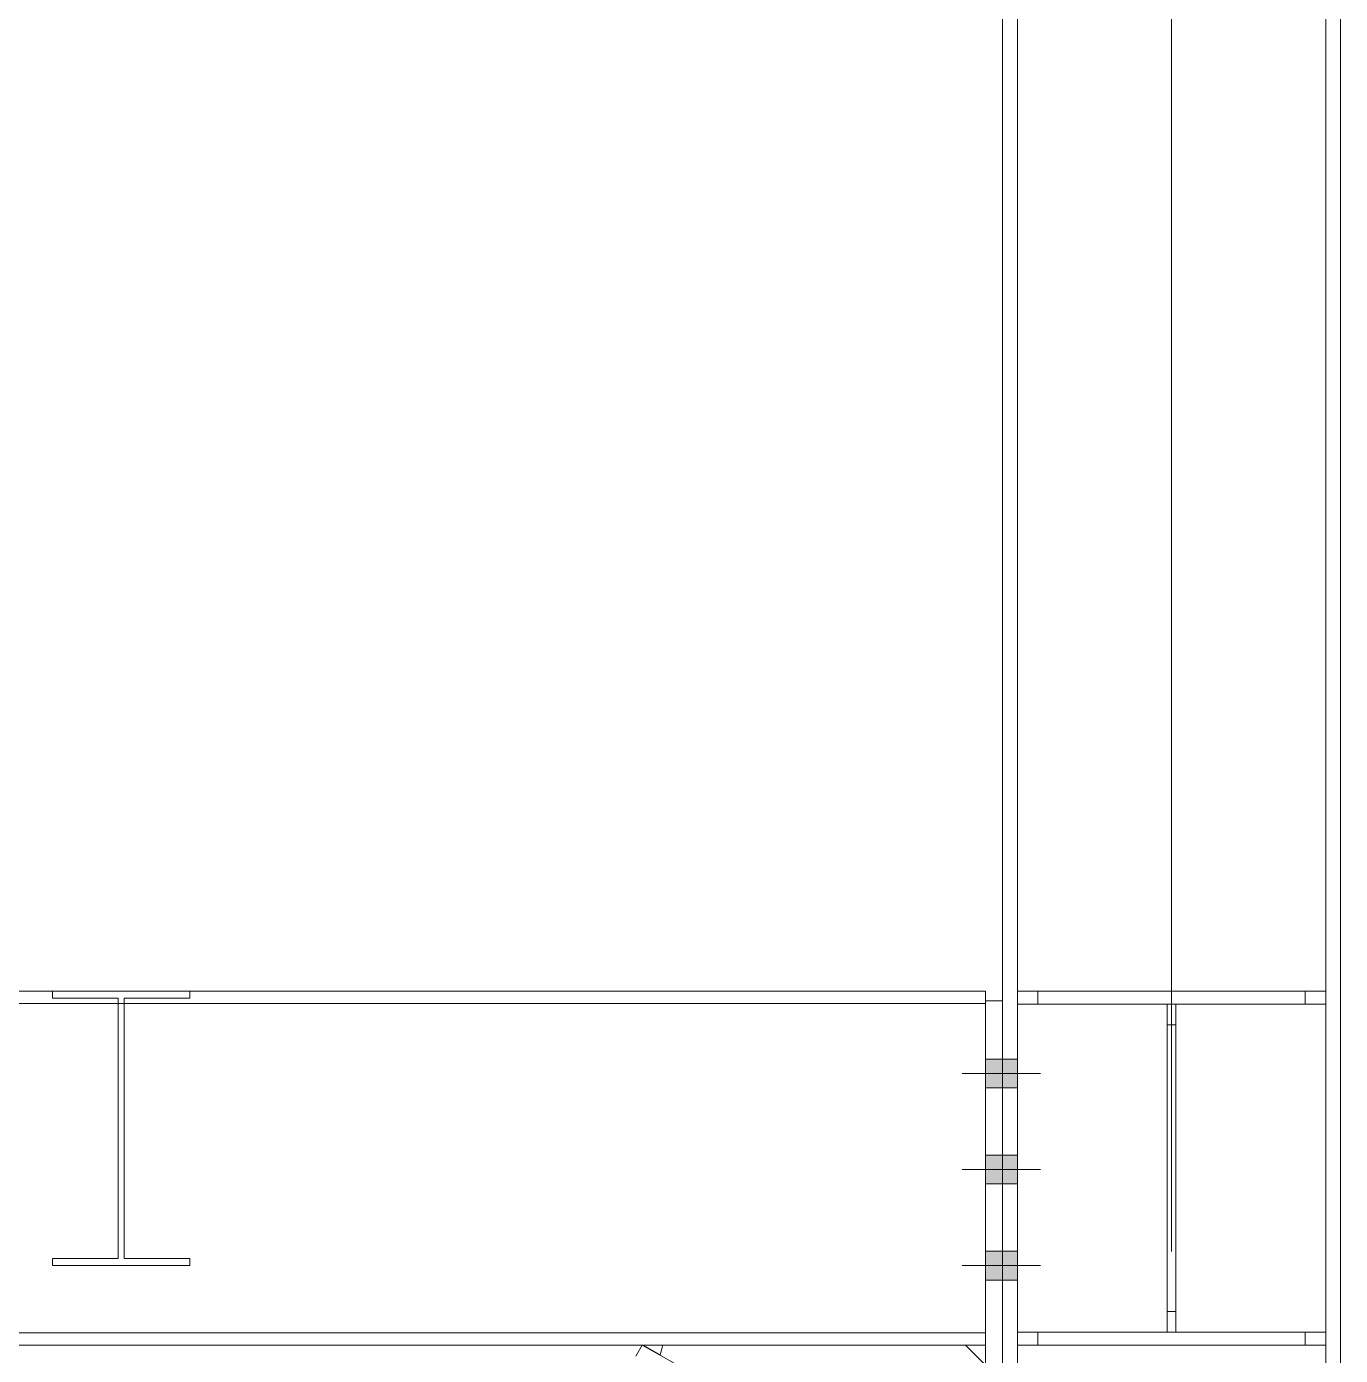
# Model space of a CAD drawing. Header units: metres. Extents: x 0 to 63075, y 0 to 44550.
# Drawn here: x 38191 to 39148, y 33407 to 34375 of the extents above; entities that cross this region are included whole.
import ezdxf

# ---------------------------------------------------------------- set-up
doc = ezdxf.new("R2010")
doc.units = ezdxf.units.M
doc.header["$LTSCALE"] = 75
doc.linetypes.add('CENTER2', pattern=[28.575, 19.05, -3.175, 3.175, -3.175])
doc.linetypes.add('DASHED2', pattern=[0.375, 0.25, -0.125])
for name, color, linetype in [('SC1', 7, 'CENTER2'), ('SDM', 7, 'Continuous'), ('SL1', 8, 'Continuous')]:
    doc.layers.add(name, color=color, linetype=linetype)

# ---------------------------------------------------------------- blocks, each defined once
blk = doc.blocks.new('A$C5138bbe7')
at = {"layer": 'SL1'}
for points in [[(26478.23, 6171.19), (26478.23, 6192.19), (26490.73, 6192.19), (26490.73, 6171.19)], [(26490.73, 6171.19), (26490.73, 6192.19), (26501.43, 6192.19), (26501.43, 6171.19)], [(26478.23, 6101.19), (26478.23, 6122.19), (26490.73, 6122.19), (26490.73, 6101.19)], [(26490.73, 6101.19), (26490.73, 6122.19), (26501.43, 6122.19), (26501.43, 6101.19)], [(26478.23, 6031.19), (26478.23, 6052.19), (26490.73, 6052.19), (26490.73, 6031.19)], [(26490.73, 6031.19), (26490.73, 6052.19), (26501.43, 6052.19), (26501.43, 6031.19)]]:
    blk.add_hatch(color=256, dxfattribs=at).paths.add_polyline_path(points, flags=17)
at = {"layer": 'SL1', "lineweight": 0}
for p, q in [((26490.73, 9913.01), (26490.73, 2520.69)), ((26501.43, 9913.01), (26501.43, 2520.69)), ((26726.03, 2520.69), (26726.03, 9913.01)), ((26736.73, 9913.01), (26736.73, 2520.69)), ((25798.65, 6241.71), (25133.56, 6241.72)), ((25898.65, 6241.69), (25798.65, 6241.69)), ((25798.65, 6241.69), (25798.65, 6236.49)), ((25798.65, 6236.49), (25846.5, 6236.49)), ((25846.5, 6236.49), (25846.5, 6046.89)), ((25850.8, 6046.89), (25850.8, 6236.49)), ((25850.8, 6236.49), (25898.65, 6236.49)), ((26478.23, 6241.69), (25898.65, 6241.71)), ((25898.65, 6236.49), (25898.65, 6241.69)), ((26478.23, 6241.69), (26478.23, 6234.69)), ((26490.73, 6234.69), (26478.23, 6234.69)), ((26478.23, 6234.69), (26478.23, 5823.69)), ((26726.03, 6241.69), (26501.43, 6241.69)), ((26501.43, 6241.69), (26501.43, 6232.19)), ((26726.03, 6232.19), (26726.03, 6241.69)), ((25846.5, 6232.61), (25085.71, 6232.62)), ((26478.23, 6232.59), (25850.8, 6232.61)), ((26501.43, 6232.19), (26726.03, 6232.19)), ((26616.88, 6232.19), (26610.58, 6232.19)), ((26610.58, 6232.19), (26610.58, 5993.19)), ((26616.88, 5993.19), (26616.88, 6232.19)), ((26490.73, 6192.19), (26478.23, 6192.19)), ((26490.73, 6192.19), (26478.23, 6192.19)), ((26501.43, 6192.19), (26490.73, 6192.19)), ((26501.43, 6192.19), (26490.73, 6192.19)), ((26518.4, 6181.69), (26461.25, 6181.69)), ((26518.4, 6181.69), (26461.25, 6181.69)), ((26490.73, 6171.19), (26478.23, 6171.19)), ((26490.73, 6171.19), (26478.23, 6171.19)), ((26501.43, 6171.19), (26490.73, 6171.19)), ((26501.43, 6171.19), (26490.73, 6171.19)), ((26490.73, 6122.19), (26478.23, 6122.19)), ((26490.73, 6122.19), (26478.23, 6122.19)), ((26501.43, 6122.19), (26490.73, 6122.19)), ((26501.43, 6122.19), (26490.73, 6122.19)), ((26518.4, 6111.69), (26461.25, 6111.69)), ((26518.4, 6111.69), (26461.25, 6111.69)), ((26490.73, 6101.19), (26478.23, 6101.19)), ((26490.73, 6101.19), (26478.23, 6101.19)), ((26501.43, 6101.19), (26490.73, 6101.19)), ((26501.43, 6101.19), (26490.73, 6101.19)), ((26490.73, 6052.19), (26478.23, 6052.19)), ((26490.73, 6052.19), (26478.23, 6052.19)), ((26501.43, 6052.19), (26490.73, 6052.19)), ((26501.43, 6052.19), (26490.73, 6052.19)), ((25846.5, 6046.89), (25798.65, 6046.89)), ((25798.65, 6046.89), (25798.65, 6041.69)), ((25798.65, 6041.69), (25898.65, 6041.69)), ((25898.65, 6046.89), (25850.8, 6046.89)), ((25898.65, 6041.69), (25898.65, 6046.89)), ((26518.4, 6041.69), (26461.25, 6041.69)), ((26518.4, 6041.69), (26461.25, 6041.69)), ((26490.73, 6031.19), (26478.23, 6031.19)), ((26490.73, 6031.19), (26478.23, 6031.19)), ((26501.43, 6031.19), (26490.73, 6031.19)), ((26501.43, 6031.19), (26490.73, 6031.19)), ((26478.23, 5992.79), (24386.48, 5992.84)), ((26726.03, 5993.19), (26501.43, 5993.19)), ((26501.43, 5993.19), (26501.43, 5983.69)), ((26616.88, 5993.19), (26610.58, 5993.19)), ((26726.03, 5983.69), (26726.03, 5993.19)), ((26478.23, 5983.69), (24386.48, 5983.74)), ((26228.11, 5983.77), (26223.67, 5975.83)), ((26478.23, 5844.12), (26228.11, 5983.77)), ((26228.95, 5983.7), (26241.33, 5976.79)), ((26243.12, 5983.7), (26241.33, 5976.79)), ((26478.23, 5969.09), (26463.62, 5983.7)), ((26501.43, 5983.69), (26726.03, 5983.69))]:
    blk.add_line(p, q, dxfattribs=at)
at = {"layer": 'SL1', "linetype": 'DASHED2', "lineweight": 0}
for p, q in [((25898.65, 6241.71), (25798.65, 6241.71)), ((25898.65, 6241.69), (25798.65, 6241.69)), ((25798.65, 6241.69), (25798.65, 6236.49)), ((25798.65, 6236.49), (25846.5, 6236.49)), ((25846.5, 6236.49), (25846.5, 6046.89)), ((25850.8, 6046.89), (25850.8, 6236.49)), ((25850.8, 6236.49), (25898.65, 6236.49)), ((25898.65, 6236.49), (25898.65, 6241.69)), ((26478.23, 6234.69), (26478.23, 5983.69)), ((26490.73, 5823.69), (26490.73, 6234.69)), ((26501.43, 6232.19), (26501.43, 6241.69)), ((26501.43, 6241.69), (26726.03, 6241.69)), ((26516.43, 6232.19), (26516.43, 6241.69)), ((26516.43, 6232.19), (26516.43, 6241.69)), ((26711.03, 6232.19), (26711.03, 6241.69)), ((26711.03, 6232.19), (26711.03, 6241.69)), ((26726.03, 6241.69), (26726.03, 6232.19)), ((25850.8, 6232.61), (25846.5, 6232.61)), ((26726.03, 6232.19), (26501.43, 6232.19)), ((26610.58, 5993.19), (26610.58, 6232.19)), ((26610.58, 6232.19), (26616.88, 6232.19)), ((26616.88, 6232.19), (26616.88, 5993.19)), ((26610.58, 6217.19), (26616.88, 6217.19)), ((26610.58, 6217.19), (26616.88, 6217.19)), ((25846.5, 6046.89), (25798.65, 6046.89)), ((25798.65, 6046.89), (25798.65, 6041.69)), ((25798.65, 6041.69), (25898.65, 6041.69)), ((25898.65, 6046.89), (25850.8, 6046.89)), ((25898.65, 6041.69), (25898.65, 6046.89)), ((26610.58, 6008.19), (26616.88, 6008.19)), ((26610.58, 6008.19), (26616.88, 6008.19)), ((26501.43, 5993.19), (26616.88, 5993.19)), ((26501.43, 5983.69), (26501.43, 5993.19)), ((26501.43, 5993.19), (26726.03, 5993.19)), ((26516.43, 5983.69), (26516.43, 5993.19)), ((26516.43, 5983.69), (26516.43, 5993.19)), ((26616.88, 5993.19), (26610.58, 5993.19)), ((26711.03, 5983.69), (26711.03, 5993.19)), ((26711.03, 5983.69), (26711.03, 5993.19)), ((26726.03, 5993.19), (26726.03, 5983.69)), ((26228.11, 5983.77), (26228.82, 5983.77)), ((26228.11, 5983.77), (26228.82, 5983.77)), ((26228.82, 5983.77), (26228.95, 5983.7)), ((26228.82, 5983.77), (26228.95, 5983.7)), ((26243.12, 5983.7), (26243.14, 5983.77)), ((26243.14, 5983.77), (26243.12, 5983.7)), ((26463.62, 5983.7), (26243.14, 5983.77)), ((26726.03, 5983.69), (26501.43, 5983.69))]:
    blk.add_line(p, q, dxfattribs=at)

msp = doc.modelspace()

# ---------------------------------------------------------------- linework, layer by layer
at = {"layer": 'SC1', "lineweight": 0}
msp.add_line((39025.01, 29196.19), (39025.01, 40342.29), dxfattribs=at)

# ---------------------------------------------------------------- block references
at = {"layer": 'SDM'}
msp.add_blockref('A$C5138bbe7', (12411.29, 27430.51), dxfattribs=at)

doc.saveas('drawing.dxf')
